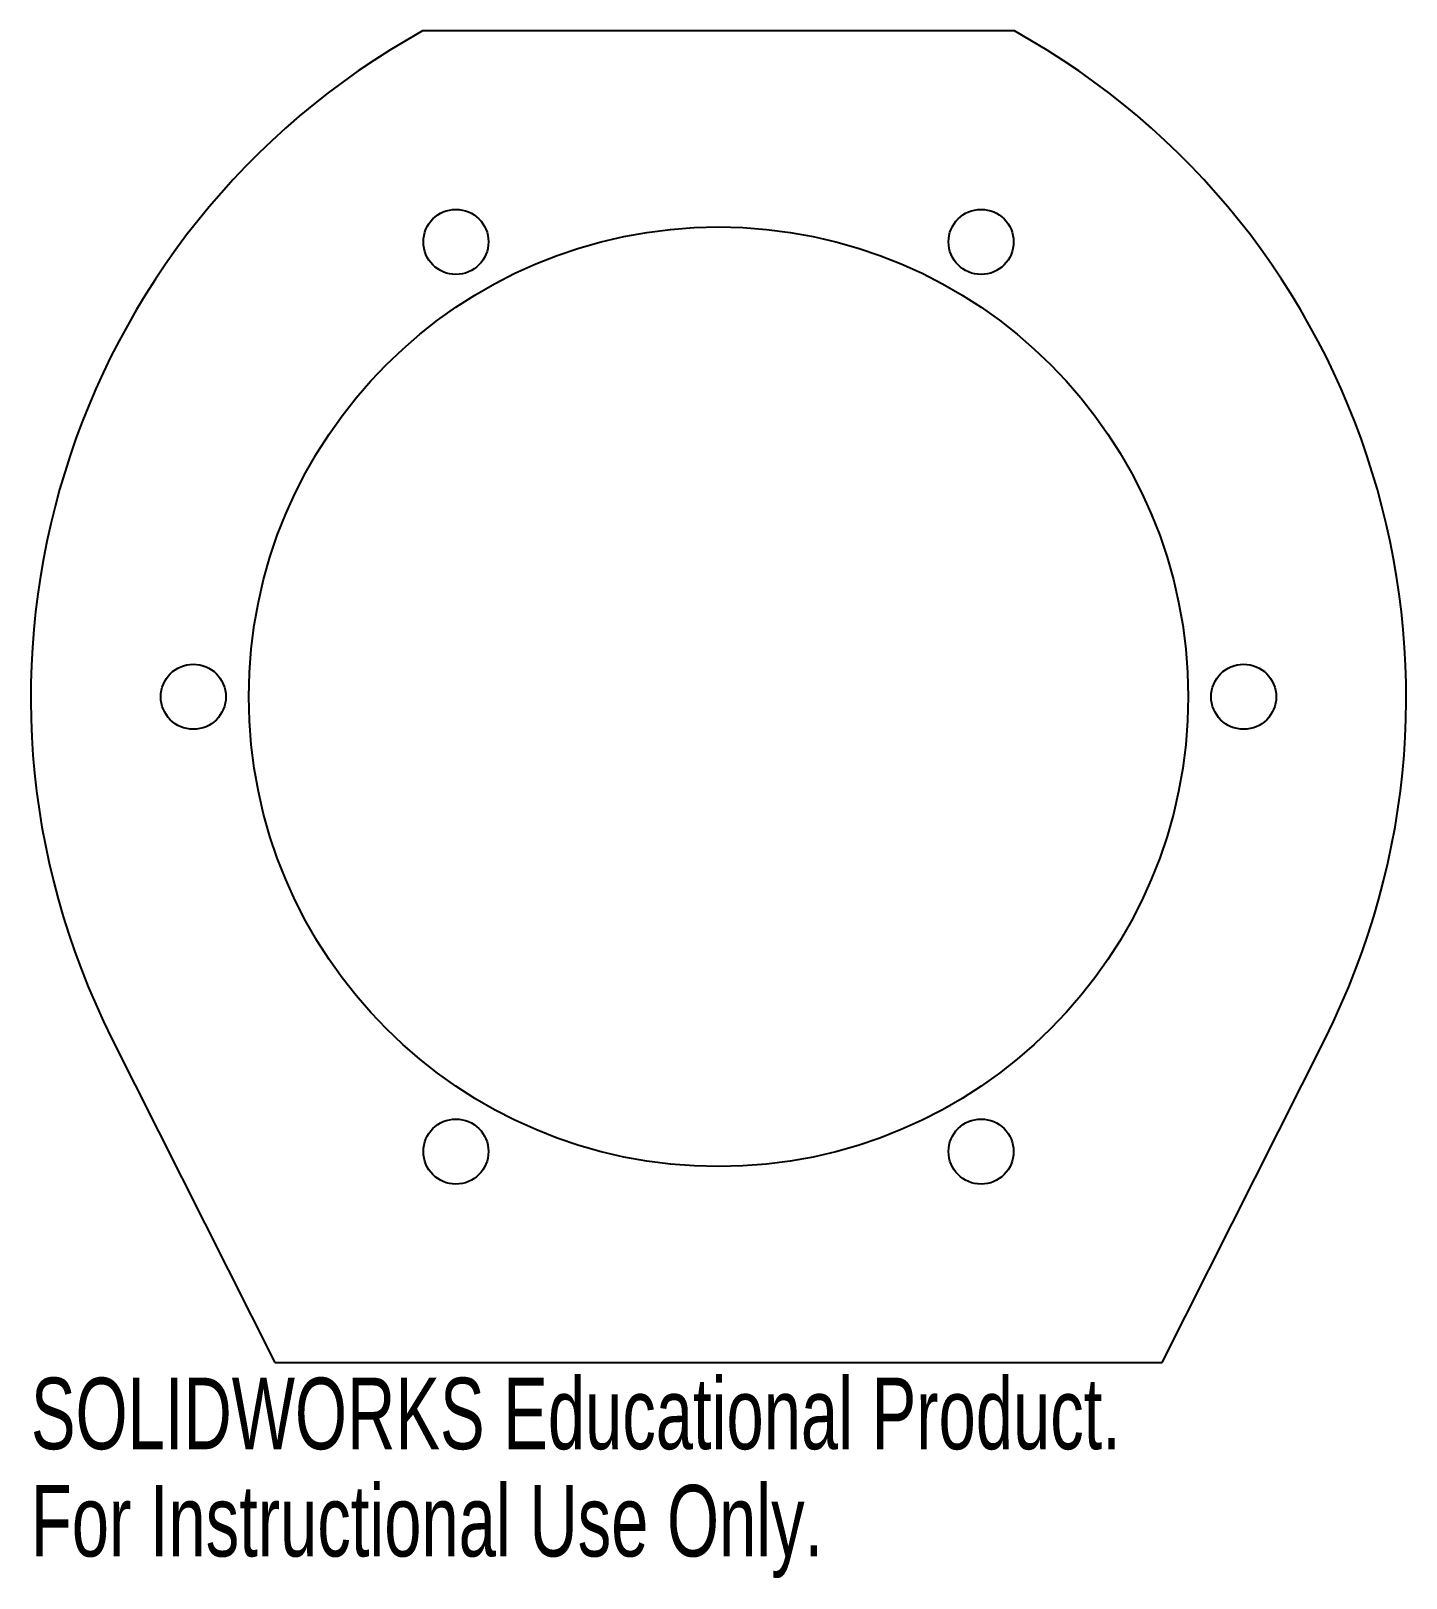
# Model space of a CAD drawing. Header units: millimetres. Extents: x -46 to 46, y -60 to 45.
import ezdxf

# ---------------------------------------------------------------- set-up
doc = ezdxf.new("R2010")
doc.units = ezdxf.units.MM
doc.styles.add('SLDTEXTSTYLE0', font='TXT', dxfattribs={"width": 0.7})

msp = doc.modelspace()

# ---------------------------------------------------------------- linework, layer by layer
at = {"color": 7, "linetype": 'Continuous', "lineweight": 25}
for p, q in [((20, 45), (-20, 45)), ((-41, -23.11), (-30, -45)), ((30, -45), (41, -23.11)), ((-30, -45), (30, -45))]:
    msp.add_line(p, q, dxfattribs=at)
for centre, radius in [((-17.75, 30.74), 2.2), ((17.75, 30.74), 2.2), ((0, 0), 31.75), ((-35.5, 0), 2.2), ((35.5, 0), 2.2), ((-17.75, -30.74), 2.2), ((17.75, -30.74), 2.2)]:
    msp.add_circle(centre, radius, dxfattribs=at)
for centre, start, end in [((5, 0), 119.0546, 206.6785), ((-5, 0), 333.3215, 60.9454)]:
    msp.add_arc(centre, 51.48, start, end, dxfattribs=at)

# ---------------------------------------------------------------- texts
at = {"color": 7, "linetype": 'Continuous', "char_height": 4.8336, "attachment_point": 1, "style": 'SLDTEXTSTYLE0'}
for s, insert in [('SOLIDWORKS Educational Product.', (-46.48, -46.02)), ('For Instructional Use Only.', (-46.48, -53.27))]:
    msp.add_mtext(s, dxfattribs=dict(at, insert=insert))

doc.saveas('drawing.dxf')
